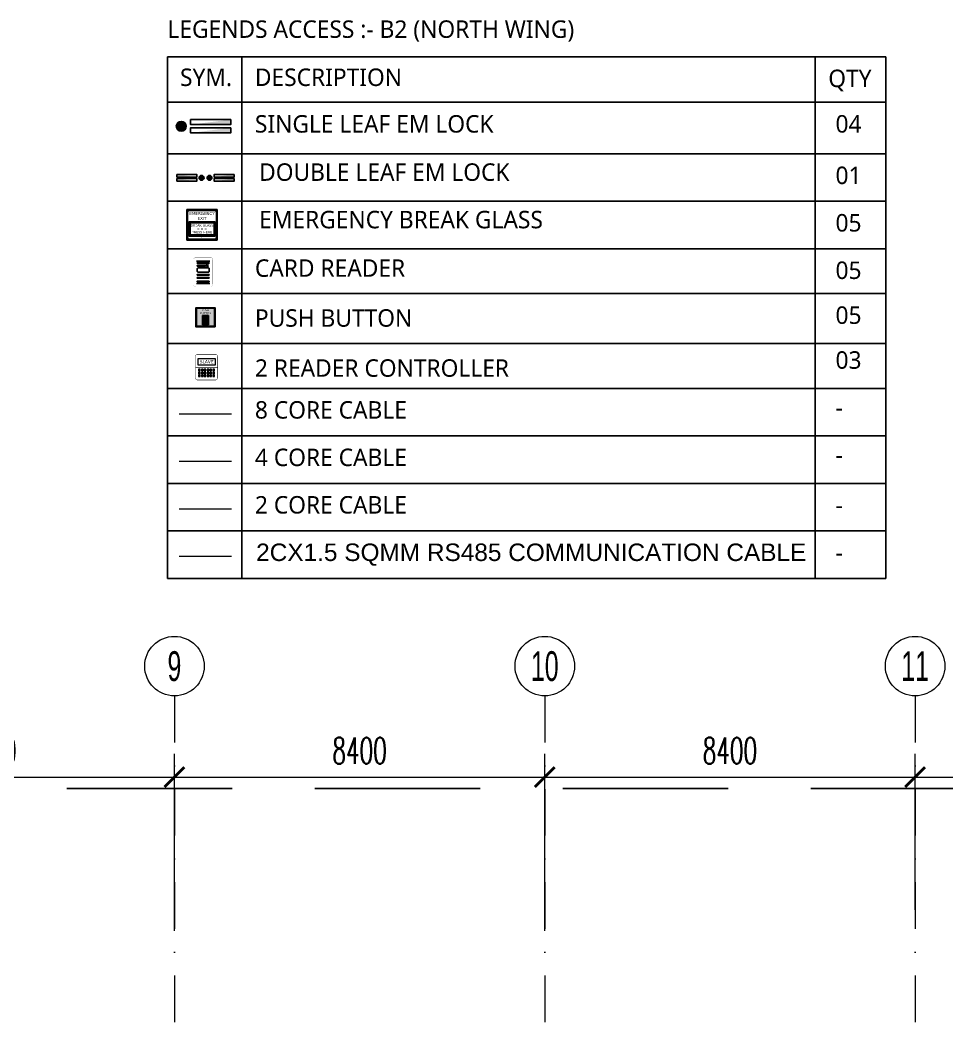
# Model space of a CAD drawing. Header units: millimetres. Extents: x 2509692 to 6766201, y 361130 to 898117.
# Drawn here: x 2599410 to 2620431, y 875287 to 898117 of the extents above; entities that cross this region are included whole.
import ezdxf
from ezdxf.enums import TextEntityAlignment as Align

# ---------------------------------------------------------------- set-up
doc = ezdxf.new("R2010")
doc.units = ezdxf.units.MM
doc.header["$LTSCALE"] = 100
for name, pattern in [('PAMIR A_GROUND FLOOR GRID$0$CMP LANDSUBDIVISION$0$ACAD_ISO12W100', [21, 12, -3, 0, -3, 0, -3]), ('PAMIR A_GROUND FLOOR GRID$0$CMP LANDSUBDIVISION$0$DASHED2', [0.375, 0.25, -0.125]), ('PAMIR A_GROUND FLOOR GRID$0$DGN Style 4', [21.138408, 10.562602, -5.281301, 0.013203, -5.281301])]:
    doc.linetypes.add(name, pattern=pattern)
doc.layers.get('0').update_dxf_attribs({"color": 8})
doc.layers.get('Defpoints').update_dxf_attribs({"color": 8})
for name, color, linetype in [('2CORE CABLE', 30, 'Continuous'), ('ACS-DOOR', 1, 'Continuous'), ('PAMIR A_GROUND FLOOR GRID$0$CMP LANDSUBDIVISION$0$MP-PROP-ASSET LINE', 8, 'PAMIR A_GROUND FLOOR GRID$0$CMP LANDSUBDIVISION$0$ACAD_ISO12W100'), ('RS485 CABLE', 14, 'Continuous')]:
    doc.layers.add(name, color=color, linetype=linetype)
for name, color, linetype, lineweight in [('4CORE CABLE', 230, 'Continuous', 0), ('8CORE CABLE', 3, 'Continuous', 0), ('PAMIR A_GROUND FLOOR GRID$0$A_GRID 8.4 x 8.4 MT.', 8, 'PAMIR A_GROUND FLOOR GRID$0$DGN Style 4', 0), ('PAMIR A_GROUND FLOOR GRID$0$A_GRID DIMENSIONS', 8, 'Continuous', 0), ('PAMIR A_GROUND FLOOR GRID$0$A_GRID NUMBERING', 8, 'Continuous', 0)]:
    doc.layers.add(name, color=color, linetype=linetype, lineweight=lineweight)
doc.styles.add('PAMIR A_GROUND FLOOR GRID$0$ASSET_03_GRID$0$F6', font='arial.ttf', dxfattribs={"width": 0.6})
doc.styles.add('PAMIR A_GROUND FLOOR GRID$0$ASSET_03_GRID$0$MISC', font='romans.shx', dxfattribs={"width": 0.6})
doc.styles.add('SL_Lucida Sans', font='l_10646.ttf', dxfattribs={"height": 250})
doc.styles.add('V', font='verdana.ttf')
doc.dimstyles.new('PAMIR A_GROUND FLOOR GRID$0$ASSET_03_GRID$0$TPCL-DIM-300', dxfattribs={"dimscale": 300, "dimtxt": 2.25, "dimasz": 1.5, "dimexe": 1.75, "dimexo": 1, "dimgap": 1, "dimtad": 2, "dimdec": 0, "dimzin": 0, "dimdsep": 46, "dimtxsty": 'PAMIR A_GROUND FLOOR GRID$0$ASSET_03_GRID$0$MISC', "dimblk": 'PAMIR A_GROUND FLOOR GRID$0$ASSET_03_GRID$0$_ArchTick', "dimcen": 1, "dimdle": 2, "dimclrd": 1, "dimclre": 1, "dimclrt": 7, "dimadec": 0, "dimazin": 0, "dimtfac": 1, "dimtdec": 0, "dimtofl": 0, "dimtmove": 0, "dimatfit": 3, "dimfxl": 1, "dimtolj": 1, "dimtzin": 0, "dimlwd": -1, "dimlwe": -1, "dimarcsym": 0})

# ---------------------------------------------------------------- blocks, each defined once
blk = doc.blocks.new('PAMIR A_GROUND FLOOR GRID$0$ASSET LINE')
at = {"layer": 'PAMIR A_GROUND FLOOR GRID$0$CMP LANDSUBDIVISION$0$MP-PROP-ASSET LINE', "linetype": 'PAMIR A_GROUND FLOOR GRID$0$CMP LANDSUBDIVISION$0$DASHED2', "ltscale": 150, "flags": 128}
blk.add_lwpolyline([(5595412, 402058), (5595412, 597058), (5719543, 597058), (5719543, 402058)], close=True, dxfattribs=at)
blk = doc.blocks.new('PAMIR A_GROUND FLOOR GRID$0$ASSET_03_GRID$0$_ArchTick')
at = {"color": 0, "linetype": 'ByBlock', "const_width": 0.15}
blk.add_lwpolyline([(-0.5, -0.5), (0.5, 0.5)], dxfattribs=at)
blk = doc.blocks.new('*D56')
at = {"layer": 'Defpoints', "color": 0, "linetype": 'Continuous', "ltscale": 1500000.0, "transparency": 16777216}
for p in [(2602910, 880951), (2594510, 877641), (2602910, 877164)]:
    blk.add_point(p, dxfattribs=at)
at = {"layer": 'PAMIR A_GROUND FLOOR GRID$0$A_GRID DIMENSIONS', "color": 9, "linetype": 'Continuous', "ltscale": 1500000.0, "transparency": 16777216}
for p, q in [((2594510, 877941), (2594510, 881476)), ((2602910, 877464), (2602910, 881476)), ((2593910, 880951), (2603510, 880951))]:
    blk.add_line(p, q, dxfattribs=at)
at = {"layer": 'PAMIR A_GROUND FLOOR GRID$0$A_GRID DIMENSIONS', "color": 9, "linetype": 'Continuous', "ltscale": 1500000.0, "transparency": 16777216, "xscale": 450, "yscale": 450, "zscale": 450, "rotation": 180}
blk.add_blockref('PAMIR A_GROUND FLOOR GRID$0$ASSET_03_GRID$0$_ArchTick', (2594510, 880951), dxfattribs=at)
at = {"layer": 'PAMIR A_GROUND FLOOR GRID$0$A_GRID DIMENSIONS', "color": 9, "linetype": 'Continuous', "ltscale": 1500000.0, "transparency": 16777216, "xscale": 450, "yscale": 450, "zscale": 450}
blk.add_blockref('PAMIR A_GROUND FLOOR GRID$0$ASSET_03_GRID$0$_ArchTick', (2602910, 880951), dxfattribs=at)
at = {"layer": 'PAMIR A_GROUND FLOOR GRID$0$A_GRID DIMENSIONS', "color": 7, "linetype": 'Continuous', "ltscale": 1500000.0, "transparency": 16777216, "insert": (2598710, 881551), "char_height": 600, "attachment_point": 5, "style": 'PAMIR A_GROUND FLOOR GRID$0$ASSET_03_GRID$0$MISC'}
blk.add_mtext('\\A1;8400', dxfattribs=at)
blk = doc.blocks.new('*D57')
at = {"layer": 'Defpoints', "color": 0, "linetype": 'Continuous', "ltscale": 1500000.0, "transparency": 16777216}
for p in [(2611310, 880951), (2602910, 877164), (2611310, 877164)]:
    blk.add_point(p, dxfattribs=at)
at = {"layer": 'PAMIR A_GROUND FLOOR GRID$0$A_GRID DIMENSIONS', "color": 9, "linetype": 'Continuous', "ltscale": 1500000.0, "transparency": 16777216}
for p, q in [((2602910, 877464), (2602910, 881476)), ((2611310, 877464), (2611310, 881476)), ((2602310, 880951), (2611910, 880951))]:
    blk.add_line(p, q, dxfattribs=at)
at = {"layer": 'PAMIR A_GROUND FLOOR GRID$0$A_GRID DIMENSIONS', "color": 9, "linetype": 'Continuous', "ltscale": 1500000.0, "transparency": 16777216, "xscale": 450, "yscale": 450, "zscale": 450, "rotation": 180}
blk.add_blockref('PAMIR A_GROUND FLOOR GRID$0$ASSET_03_GRID$0$_ArchTick', (2602910, 880951), dxfattribs=at)
at = {"layer": 'PAMIR A_GROUND FLOOR GRID$0$A_GRID DIMENSIONS', "color": 9, "linetype": 'Continuous', "ltscale": 1500000.0, "transparency": 16777216, "xscale": 450, "yscale": 450, "zscale": 450}
blk.add_blockref('PAMIR A_GROUND FLOOR GRID$0$ASSET_03_GRID$0$_ArchTick', (2611310, 880951), dxfattribs=at)
at = {"layer": 'PAMIR A_GROUND FLOOR GRID$0$A_GRID DIMENSIONS', "color": 7, "linetype": 'Continuous', "ltscale": 1500000.0, "transparency": 16777216, "insert": (2607110, 881551), "char_height": 600, "attachment_point": 5, "style": 'PAMIR A_GROUND FLOOR GRID$0$ASSET_03_GRID$0$MISC'}
blk.add_mtext('\\A1;8400', dxfattribs=at)
blk = doc.blocks.new('*D58')
at = {"layer": 'Defpoints', "color": 0, "linetype": 'Continuous', "ltscale": 1500000.0, "transparency": 16777216}
for p in [(2619710, 880951), (2619710, 877641), (2611310, 877164)]:
    blk.add_point(p, dxfattribs=at)
at = {"layer": 'PAMIR A_GROUND FLOOR GRID$0$A_GRID DIMENSIONS', "color": 9, "linetype": 'Continuous', "ltscale": 1500000.0, "transparency": 16777216}
for p, q in [((2611310, 877464), (2611310, 881476)), ((2619710, 877941), (2619710, 881476)), ((2610710, 880951), (2620310, 880951))]:
    blk.add_line(p, q, dxfattribs=at)
at = {"layer": 'PAMIR A_GROUND FLOOR GRID$0$A_GRID DIMENSIONS', "color": 9, "linetype": 'Continuous', "ltscale": 1500000.0, "transparency": 16777216, "xscale": 450, "yscale": 450, "zscale": 450, "rotation": 180}
blk.add_blockref('PAMIR A_GROUND FLOOR GRID$0$ASSET_03_GRID$0$_ArchTick', (2611310, 880951), dxfattribs=at)
at = {"layer": 'PAMIR A_GROUND FLOOR GRID$0$A_GRID DIMENSIONS', "color": 9, "linetype": 'Continuous', "ltscale": 1500000.0, "transparency": 16777216, "xscale": 450, "yscale": 450, "zscale": 450}
blk.add_blockref('PAMIR A_GROUND FLOOR GRID$0$ASSET_03_GRID$0$_ArchTick', (2619710, 880951), dxfattribs=at)
at = {"layer": 'PAMIR A_GROUND FLOOR GRID$0$A_GRID DIMENSIONS', "color": 7, "linetype": 'Continuous', "ltscale": 1500000.0, "transparency": 16777216, "insert": (2615510, 881551), "char_height": 600, "attachment_point": 5, "style": 'PAMIR A_GROUND FLOOR GRID$0$ASSET_03_GRID$0$MISC'}
blk.add_mtext('\\A1;8400', dxfattribs=at)
blk = doc.blocks.new('*D59')
at = {"layer": 'Defpoints', "color": 0, "linetype": 'Continuous', "ltscale": 1500000.0, "transparency": 16777216}
for p in [(2628110, 880951), (2619710, 877641), (2628110, 877164)]:
    blk.add_point(p, dxfattribs=at)
at = {"layer": 'PAMIR A_GROUND FLOOR GRID$0$A_GRID DIMENSIONS', "color": 9, "linetype": 'Continuous', "ltscale": 1500000.0, "transparency": 16777216}
for p, q in [((2619710, 877941), (2619710, 881476)), ((2628110, 877464), (2628110, 881476)), ((2619110, 880951), (2628710, 880951))]:
    blk.add_line(p, q, dxfattribs=at)
at = {"layer": 'PAMIR A_GROUND FLOOR GRID$0$A_GRID DIMENSIONS', "color": 9, "linetype": 'Continuous', "ltscale": 1500000.0, "transparency": 16777216, "xscale": 450, "yscale": 450, "zscale": 450, "rotation": 180}
blk.add_blockref('PAMIR A_GROUND FLOOR GRID$0$ASSET_03_GRID$0$_ArchTick', (2619710, 880951), dxfattribs=at)
at = {"layer": 'PAMIR A_GROUND FLOOR GRID$0$A_GRID DIMENSIONS', "color": 9, "linetype": 'Continuous', "ltscale": 1500000.0, "transparency": 16777216, "xscale": 450, "yscale": 450, "zscale": 450}
blk.add_blockref('PAMIR A_GROUND FLOOR GRID$0$ASSET_03_GRID$0$_ArchTick', (2628110, 880951), dxfattribs=at)
at = {"layer": 'PAMIR A_GROUND FLOOR GRID$0$A_GRID DIMENSIONS', "color": 7, "linetype": 'Continuous', "ltscale": 1500000.0, "transparency": 16777216, "insert": (2623910, 881551), "char_height": 600, "attachment_point": 5, "style": 'PAMIR A_GROUND FLOOR GRID$0$ASSET_03_GRID$0$MISC'}
blk.add_mtext('\\A1;8400', dxfattribs=at)
blk = doc.blocks.new('PAMIR A_GROUND FLOOR GRID$0$ASSET_03_GRID$0$A')
blk.add_circle((0, 0), 4)
at = {"style": 'PAMIR A_GROUND FLOOR GRID$0$ASSET_03_GRID$0$F6', "width": 0.6}
blk.add_attdef('GRTAG', text='', height=4, dxfattribs=at).set_placement((0, 0), align=Align.MIDDLE)
blk = doc.blocks.new('S-D')
at = {"layer": 'ACS-DOOR', "lineweight": 25, "transparency": 33554572}
h = blk.add_hatch(color=256, dxfattribs=at)
h.dxf.hatch_style = 1
edge = h.paths.add_edge_path()
edge.add_arc((-667, 151), 111, 0, 360)
at = {"layer": 'ACS-DOOR', "color": 1, "lineweight": 25}
blk.add_lwpolyline([(456, 302), (-456, 302), (-456, 187), (456, 187)], close=True, dxfattribs=at)
at = {"layer": 'ACS-DOOR', "color": 7, "lineweight": 25}
blk.add_lwpolyline([(456, 115), (-456, 115), (-456, 0), (456, 0)], close=True, dxfattribs=at)
at = {"layer": 'ACS-DOOR', "lineweight": 25}
blk.add_circle((-667, 151), 111, dxfattribs=at)
at = {"layer": 'ACS-DOOR', "color": 9, "true_color": 0xd19cc7, "transparency": 33554559}
for points in [[(456, 302), (-456, 187), (456, 187)], [(456, 115), (-456, 0), (456, 0)]]:
    blk.add_solid(points, dxfattribs=at)
blk = doc.blocks.new('D-D')
at = {"layer": 'ACS-DOOR', "lineweight": 25, "transparency": 33554572}
h = blk.add_hatch(color=256, dxfattribs=at)
h.dxf.hatch_style = 1
edge = h.paths.add_edge_path()
edge.add_arc((-90, 75), 55.5, 0, 360)
h = blk.add_hatch(color=256, dxfattribs=at)
h.dxf.hatch_style = 1
edge = h.paths.add_edge_path()
edge.add_arc((90, 75), 55.5, 0, 360)
at = {"layer": 'ACS-DOOR', "color": 1, "lineweight": 25}
for points in [[(-651, 151), (-195, 151), (-195, 93), (-651, 93)], [(651, 151), (195, 151), (195, 93), (651, 93)]]:
    blk.add_lwpolyline(points, close=True, dxfattribs=at)
at = {"layer": 'ACS-DOOR', "color": 7, "lineweight": 25}
for points in [[(-651, 57), (-195, 57), (-195, 0), (-651, 0)], [(651, 57), (195, 57), (195, 0), (651, 0)]]:
    blk.add_lwpolyline(points, close=True, dxfattribs=at)
at = {"layer": 'ACS-DOOR', "lineweight": 25}
for centre in [(-90, 75), (90, 75)]:
    blk.add_circle(centre, 55.5, dxfattribs=at)
at = {"layer": 'ACS-DOOR', "color": 9, "true_color": 0xd19cc7, "transparency": 33554559}
for points in [[(-651, 151), (-195, 93), (-651, 93)], [(-651, 57), (-195, 0), (-651, 0)], [(651, 151), (195, 93), (651, 93)], [(651, 57), (195, 0), (651, 0)]]:
    blk.add_solid(points, dxfattribs=at)
blk = doc.blocks.new('CR')
at = {"layer": 'ACS-DOOR', "color": 74}
for p, q in [((-148, 573), (148, 573)), ((-148, 67), (148, 67))]:
    blk.add_line(p, q, dxfattribs=at)
at = {"layer": 'ACS-DOOR', "color": 74, "const_width": 3.59}
blk.add_lwpolyline([(0, 0), (-172, 0, -0.414214), (-217, 45), (-217, 608, -0.414214), (-172, 653), (0, 653), (172, 653, -0.414214), (217, 608), (217, 45, -0.414214), (172, 0)], format="xyb", close=True, dxfattribs=at)
at = {"layer": 'ACS-DOOR', "color": 74}
for points in [[(-129, 538, 1), (-129, 520), (129, 520, 1), (129, 538)], [(-129, 475, 1), (-129, 457), (40, 457, 1), (40, 475)], [(116, 319), (-116, 319, -0.414214), (-138, 341), (-138, 393, -0.414214), (-116, 416), (116, 416, -0.414214), (138, 393), (138, 341, -0.414214)], [(-129, 253, -1), (-129, 271), (129, 271, -1), (129, 253)], [(-129, 181, -1), (-129, 199), (129, 199, -1), (129, 181)], [(-129, 102, -1), (-129, 120), (129, 120, -1), (129, 102)]]:
    blk.add_lwpolyline(points, format="xyb", close=True, dxfattribs=at)
at = {"layer": 'ACS-DOOR', "color": 90, "const_width": 15.3}
blk.add_lwpolyline([(86, 466, 1), (101, 466, 1)], format="xyb", close=True, dxfattribs=at)
at = {"layer": 'ACS-DOOR', "color": 230}
blk.add_circle((93, 466), 22.4, dxfattribs=at)
blk = doc.blocks.new('PB')
at = {"layer": 'ACS-DOOR', "ltscale": 1000, "transparency": 33554508}
h = blk.add_hatch(color=7, dxfattribs=at)
h.dxf.hatch_style = 1
h.set_gradient(color1=(209, 156, 199), color2=(173, 221, 247))
edge = h.paths.add_edge_path()
edge.add_spline(control_points=[(205, 401), (205, 410), (199, 416)], knot_values=[1, 1, 1, 1.785398, 1.785398, 1.785398], weights=[1, 0.92388, 1], degree=2, periodic=0)
edge.add_spline(control_points=[(199, 416), (192, 422), (183, 422)], knot_values=[1.785398, 1.785398, 1.785398, 2.570796, 2.570796, 2.570796], weights=[1, 0.92388, 1], degree=2, periodic=0)
edge.add_spline(control_points=[(183, 422), (0, 422), (-183, 422)], knot_values=[2.570796, 2.570796, 2.570796, 3.570796, 3.570796, 3.570796], weights=[1, 1, 1], degree=2, periodic=0)
edge.add_spline(control_points=[(-183, 422), (-192, 422), (-199, 416), (-205, 410), (-205, 401)], knot_values=[3.570796, 3.570796, 3.570796, 4.356194, 4.356194, 5.141593, 5.141593, 5.141593], weights=[1, 0.92388, 1, 0.92388, 1], degree=2, periodic=0)
edge.add_spline(control_points=[(-205, 401), (-205, 217), (-205, 34)], knot_values=[5.141593, 5.141593, 5.141593, 6.141593, 6.141593, 6.141593], weights=[1, 1, 1], degree=2, periodic=0)
edge.add_spline(control_points=[(-205, 34), (-205, 25), (-199, 18), (-192, 12), (-183, 12)], knot_values=[6.141593, 6.141593, 6.141593, 6.926991, 6.926991, 7.712389, 7.712389, 7.712389], weights=[1, 0.92388, 1, 0.92388, 1], degree=2, periodic=0)
edge.add_spline(control_points=[(-183, 12), (0, 12), (183, 12)], knot_values=[7.712389, 7.712389, 7.712389, 8.712389, 8.712389, 8.712389], weights=[1, 1, 1], degree=2, periodic=0)
edge.add_spline(control_points=[(183, 12), (192, 12), (199, 18)], knot_values=[8.712389, 8.712389, 8.712389, 9.497787, 9.497787, 9.497787], weights=[1, 0.92388, 1], degree=2, periodic=0)
edge.add_spline(control_points=[(199, 18), (205, 25), (205, 34)], knot_values=[9.497787, 9.497787, 9.497787, 10.283185, 10.283185, 10.283185], weights=[1, 0.92388, 1], degree=2, periodic=0)
edge.add_spline(control_points=[(205, 34), (205, 217), (205, 401)], knot_values=[0, 0, 0, 1, 1, 1], weights=[1, 1, 1], degree=2, periodic=0)
h.paths.add_polyline_path([(66, 255), (66, 49), (-66, 49), (-66, 255)], flags=16)
h.paths.add_polyline_path([(48, 237), (48, 67), (-48, 67), (-48, 237)], flags=0)
h.paths.add_polyline_path([(-91, 346), (91, 346), (91, 411), (-91, 411)], flags=24)
h.paths.add_polyline_path([(-132, 276), (132, 276), (132, 341), (-132, 341)], flags=24)
at = {"layer": 'ACS-DOOR', "ltscale": 1000, "true_color": 0xeae6dc, "transparency": 33554572}
h = blk.add_hatch(color=254, dxfattribs=at)
h.dxf.hatch_style = 1
h.set_gradient(color1=(206, 204, 230), color2=(192, 192, 192))
h.paths.add_polyline_path([(-48, 237), (48, 237), (66, 255), (-66, 255)])
h.paths.add_polyline_path([(-66, 49), (-48, 49), (-48, 67)], flags=17)
h.paths.add_polyline_path([(48, 67), (-48, 67), (-66, 49), (66, 49)])
h.paths.add_polyline_path([(66, 255), (48, 255), (48, 237)])
at = {"layer": 'ACS-DOOR', "ltscale": 1000, "true_color": 0x9898cc, "transparency": 33554572}
h = blk.add_hatch(color=253, dxfattribs=at)
h.dxf.hatch_style = 1
h.set_gradient(color1=(255, 255, 255), color2=(128, 128, 128))
h.paths.add_polyline_path([(-48, 67), (48, 67), (48, 237), (-48, 237)])
at = {"layer": 'ACS-DOOR', "color": 8}
for p, q in [((-48, 237), (-66, 255)), ((-48, 237), (48, 237)), ((-48, 67), (-48, 237)), ((48, 237), (66, 255)), ((48, 237), (48, 67)), ((-48, 67), (-66, 49)), ((48, 67), (-48, 67)), ((48, 67), (66, 49))]:
    blk.add_line(p, q, dxfattribs=at)
at = {"layer": 'ACS-DOOR', "color": 7}
for points in [[(217, 0), (-217, 0), (-217, 434), (217, 434)], [(66, 49), (-66, 49), (-66, 255), (66, 255)]]:
    blk.add_lwpolyline(points, close=True, dxfattribs=at)
at = {"layer": 'ACS-DOOR', "color": 8}
blk.add_rational_spline([(205, 34), (205, 217), (205, 401), (205, 410), (199, 416), (192, 422), (183, 422), (0, 422), (-183, 422), (-192, 422), (-199, 416), (-205, 410), (-205, 401), (-205, 217), (-205, 34), (-205, 25), (-199, 18), (-192, 12), (-183, 12), (0, 12), (183, 12), (192, 12), (199, 18), (205, 25), (205, 34)], [1, 1, 1, 0.923879532511, 1, 0.923879532511, 1, 1, 1, 0.923879532511, 1, 0.923879532511, 1, 1, 1, 0.923879532511, 1, 0.923879532511, 1, 1, 1, 0.923879532511, 1, 0.923879532511, 1], degree=2, knots=[0, 0, 0, 1, 1, 1.785398, 1.785398, 2.570796, 2.570796, 3.570796, 3.570796, 4.356194, 4.356194, 5.141593, 5.141593, 6.141593, 6.141593, 6.926991, 6.926991, 7.712389, 7.712389, 8.712389, 8.712389, 9.497787, 9.497787, 10.283185, 10.283185, 10.283185], dxfattribs=at)
at = {"layer": 'ACS-DOOR', "color": 7, "style": 'V'}
for s, p in [('BUTTON', (0, 309)), ('PUSH', (0, 378))]:
    blk.add_text(s, height=41.9, dxfattribs=at).set_placement(p, align=Align.MIDDLE_CENTER)
blk = doc.blocks.new('2D-SLAVE')
at = {"layer": 'ACS-DOOR', "color": 4, "lineweight": 0, "const_width": 10}
blk.add_lwpolyline([(252, 50), (252, 533, 0.414214), (202, 583), (-202, 583, 0.414214), (-252, 533), (-252, 50, 0.414214), (-202, 0), (202, 0, 0.414214)], format="xyb", close=True, dxfattribs=at)
at = {"layer": 'ACS-DOOR', "color": 4, "lineweight": 0}
blk.add_lwpolyline([(205, 347), (205, 484), (-200, 484), (-200, 347)], close=True, dxfattribs=at)
at = {"layer": 'ACS-DOOR', "color": 4, "lineweight": 0, "const_width": 10}
blk.add_lwpolyline([(-252, 281), (252, 281)], dxfattribs=at)
at = {"layer": 'ACS-DOOR', "color": 8, "lineweight": 0}
for points in [[(-144, 205), (-144, 244), (-180, 244), (-180, 205)], [(-79, 205), (-79, 244), (-115, 244), (-115, 205)], [(-14, 205), (-14, 244), (-50, 244), (-50, 205)], [(50, 205), (50, 244), (14, 244), (14, 205)], [(115, 205), (115, 244), (79, 244), (79, 205)], [(180, 205), (180, 244), (144, 244), (144, 205)], [(-144, 141), (-144, 180), (-180, 180), (-180, 141)], [(-144, 77), (-144, 116), (-180, 116), (-180, 77)], [(-79, 141), (-79, 180), (-115, 180), (-115, 141)], [(-79, 77), (-79, 116), (-115, 116), (-115, 77)], [(-14, 141), (-14, 180), (-50, 180), (-50, 141)], [(-14, 77), (-14, 116), (-50, 116), (-50, 77)], [(50, 141), (50, 180), (14, 180), (14, 141)], [(50, 77), (50, 116), (14, 116), (14, 77)], [(115, 141), (115, 180), (79, 180), (79, 141)], [(115, 77), (115, 116), (79, 116), (79, 77)], [(180, 141), (180, 180), (144, 180), (144, 141)], [(180, 77), (180, 116), (144, 116), (144, 77)]]:
    blk.add_lwpolyline(points, close=True, dxfattribs=at)
at = {"layer": 'ACS-DOOR', "color": 7, "style": 'V'}
blk.add_text('SLAVE', height=71.3, dxfattribs=at).set_placement((3, 415), align=Align.MIDDLE_CENTER)
blk = doc.blocks.new('EBG')
at = {"layer": 'ACS-DOOR', "color": 11, "true_color": 0xf27172}
for p, q in [((-346, 0), (-346, 691)), ((-346, 691), (346, 691)), ((346, 691), (346, 0)), ((-327, 54), (-327, 638)), ((-292, 672), (292, 672)), ((327, 638), (327, 54)), ((-301, 90), (-301, 417)), ((-301, 417), (301, 417)), ((-272, 389), (-301, 417)), ((272, 389), (301, 417)), ((301, 417), (301, 90)), ((346, 0), (-346, 0)), ((-272, 118), (-301, 90)), ((301, 90), (-301, 90)), ((292, 19), (-292, 19)), ((272, 118), (301, 90))]:
    blk.add_line(p, q, dxfattribs=at)
blk.add_lwpolyline([(272, 118), (-272, 118), (-272, 389), (272, 389)], close=True, dxfattribs=at)
at = {"layer": 'ACS-DOOR', "color": 7, "const_width": 3.46}
for points in [[(-100, 251), (-158, 251)], [(100, 251), (158, 251)]]:
    blk.add_lwpolyline(points, dxfattribs=at)
at = {"layer": 'ACS-DOOR', "color": 7, "const_width": 17.3}
blk.add_lwpolyline([(-9, 251, 1), (9, 251, 1)], format="xyb", close=True, dxfattribs=at)
at = {"layer": 'ACS-DOOR', "color": 11, "true_color": 0xf27172, "const_width": 0.346}
for points in [[(0, 77, 1), (0, 31, 1), (0, 77, 1)], [(0, 74, 1), (0, 34, 1), (0, 74, 1)], [(0, 68, 1), (0, 40, 1), (0, 68, 1)]]:
    blk.add_lwpolyline(points, format="xyb", dxfattribs=at)
at = {"layer": 'ACS-DOOR', "color": 11, "true_color": 0xf27172}
for centre, start, end in [((-292, 638), 90, 180), ((292, 638), 0, 90), ((-292, 54), 180, 270), ((292, 54), 270, 0)]:
    blk.add_arc(centre, 34.6, start, end, dxfattribs=at)
at = {"layer": 'ACS-DOOR', "color": 7}
for points in [[(-100, 264), (-47, 251), (-100, 238)], [(100, 264), (47, 251), (100, 238)]]:
    blk.add_solid(points, dxfattribs=at)
at = {"layer": 'ACS-DOOR', "color": 1, "style": 'V'}
for s, p in [('EMERGENCY', (0, 603)), ('EXIT', (0, 492))]:
    blk.add_text(s, height=66.7, dxfattribs=at).set_placement(p, align=Align.MIDDLE_CENTER)
at = {"layer": 'ACS-DOOR', "color": 7, "style": 'V'}
for s, height, p in [('BREAK GLASS', 54.08, (0, 332)), ('PRESS HERE', 54.1, (0, 178))]:
    blk.add_text(s, height=height, dxfattribs=at).set_placement(p, align=Align.MIDDLE_CENTER)
blk = doc.blocks.new('PAMIR A_GROUND FLOOR GRID')
at = {"layer": 'PAMIR A_GROUND FLOOR GRID$0$A_GRID 8.4 x 8.4 MT.'}
for p, q in [((2602910.2, 882793.4), (2602910.2, 680593.4)), ((2611310.2, 882793.4), (2611310.2, 680593.4)), ((2619710.2, 882793.4), (2619710.2, 680593.4))]:
    blk.add_line(p, q, dxfattribs=at)
at = {"layer": 'PAMIR A_GROUND FLOOR GRID$0$A_GRID NUMBERING', "xscale": 168.749999999924, "yscale": 168.749999999924, "zscale": 168.749999999924}
for p, values in [((2602910.2, 883468.4), {'GRTAG': '9'}), ((2611310.2, 883468.4), {'GRTAG': '10'}), ((2619710.2, 883468.4), {'GRTAG': '11'})]:
    blk.add_blockref('PAMIR A_GROUND FLOOR GRID$0$ASSET_03_GRID$0$A', p, dxfattribs=at).add_auto_attribs(values)
at = {"layer": 'PAMIR A_GROUND FLOOR GRID$0$A_GRID DIMENSIONS', "linetype": 'Continuous', "ltscale": 1500000.0}
for base, p1, p2, picture, middle in [((2602910.2, 880951.4), (2594510.2, 877641.1), (2602910.2, 877163.8), '*D56', (2598710.2, 881551.4)), ((2611310.2, 880951.4), (2602910.2, 877163.8), (2611310.2, 877163.8), '*D57', (2607110.2, 881551.4)), ((2619710.2, 880951.4), (2611310.2, 877163.8), (2619710.2, 877641.1), '*D58', (2615510.2, 881551.4)), ((2628110.2, 880951.4), (2619710.2, 877641.1), (2628110.2, 877163.8), '*D59', (2623910.2, 881551.4))]:
    dim = blk.add_linear_dim(base=base, p1=p1, p2=p2, dimstyle='PAMIR A_GROUND FLOOR GRID$0$ASSET_03_GRID$0$TPCL-DIM-300', override={"dimtxt": 2, "dimclrd": 9, "dimclre": 9}, dxfattribs=at)
    dim.commit()
    dim.dimension.update_dxf_attribs({"geometry": picture, "text_midpoint": middle})
blk = doc.blocks.new('A$C5d815a77')
at = {"layer": 'PAMIR A_GROUND FLOOR GRID$0$A_GRID 8.4 x 8.4 MT.'}
blk.add_blockref('PAMIR A_GROUND FLOOR GRID', (0, 0), dxfattribs=at)

msp = doc.modelspace()

# ---------------------------------------------------------------- linework, layer by layer
at = {"layer": '2CORE CABLE', "ltscale": 1000, "const_width": 30}
msp.add_lwpolyline([(2603010.3515, 887032.2964), (2604207.8529, 887032.2964)], dxfattribs=at)
at = {"layer": '4CORE CABLE', "const_width": 30}
msp.add_lwpolyline([(2603010.3515, 888108.6655), (2604207.8529, 888108.6655)], dxfattribs=at)
at = {"layer": '8CORE CABLE', "const_width": 30}
msp.add_lwpolyline([(2603010.3515, 889185.0347), (2604207.8529, 889185.0347)], dxfattribs=at)
at = {"layer": 'ACS-DOOR', "color": 241, "true_color": 0xf7abae}
for p, q in [((2602752.0067, 897285.19), (2602752.0067, 885458.5661)), ((2602752.0067, 897285.19), (2619047.5696, 897285.19)), ((2604438.5195, 897285.19), (2604438.5195, 885458.5661)), ((2619047.5696, 897285.19), (2619047.5696, 885458.5661)), ((2602752.0067, 896254.1256), (2619047.5696, 896254.1256)), ((2602752.0067, 895087.147), (2619047.5696, 895087.147)), ((2602752.0067, 894010.7779), (2619047.5696, 894010.7779)), ((2602752.0067, 892934.4088), (2619047.5696, 892934.4088)), ((2602752.0067, 891916.7808), (2619047.5696, 891916.7808)), ((2602752.0067, 890781.6706), (2619047.5696, 890781.6706)), ((2602752.0067, 889764.0425), (2619047.5696, 889764.0425)), ((2602752.0067, 888687.6734), (2619047.5696, 888687.6734)), ((2602752.0067, 887611.3043), (2619047.5696, 887611.3043)), ((2602752.0067, 886534.9352), (2619047.5696, 886534.9352)), ((2602752.0067, 885458.5661), (2619047.5696, 885458.5661))]:
    msp.add_line(p, q, dxfattribs=at)
msp.add_lwpolyline([(2617443.4912, 897285.19), (2617443.4912, 885458.5661)], dxfattribs=at)
at = {"layer": 'RS485 CABLE', "const_width": 30}
msp.add_lwpolyline([(2603010.3515, 885955.9273), (2604207.8529, 885955.9273)], dxfattribs=at)

# ---------------------------------------------------------------- block references
msp.add_blockref('A$C5d815a77', (0, 0))
at = {"layer": 'ACS-DOOR', "color": 241, "true_color": 0xf7abae}
for name, p in [('S-D', (2603731.1889, 895560.0508)), ('D-D', (2603615.7759, 894465.5016)), ('CR', (2603562.4963, 892081.4384)), ('PB', (2603615.6766, 891161.4732)), ('2D-SLAVE', (2603637.6711, 889956.0792))]:
    msp.add_blockref(name, p, dxfattribs=at)
at = {"layer": 'PAMIR A_GROUND FLOOR GRID$0$CMP LANDSUBDIVISION$0$MP-PROP-ASSET LINE'}
msp.add_blockref('PAMIR A_GROUND FLOOR GRID$0$ASSET LINE', (-3075567.3888, 283635.8083), dxfattribs=at)
at = {"layer": 'RS485 CABLE'}
msp.add_blockref('EBG', (2603536.4112, 893129.7248), dxfattribs=at)

# ---------------------------------------------------------------- texts
at = {"layer": 'ACS-DOOR', "color": 241, "true_color": 0xf7abae, "style": 'SL_Lucida Sans'}
for s, height, p in [('LEGENDS ACCESS :- B2 (NORTH WING)', 395.984666, (2602752.0067, 897715.1684)), ('SYM.', 395.98467, (2603037.5434, 896623.8671)), ('DESCRIPTION', 395.984666, (2604735.8911, 896623.8671)), ('QTY', 395.98467, (2617740.8628, 896597.8832)), ('SINGLE LEAF EM LOCK', 395.984666, (2604735.8911, 895566.8188)), ('04', 395.98467, (2617905.2653, 895566.8188)), ('DOUBLE LEAF EM LOCK', 395.984666, (2604832.0875, 894472.85)), ('01', 395.98467, (2617905.2653, 894399.8403)), ('EMERGENCY BREAK GLASS', 395.984666, (2604832.0875, 893396.4808)), ('05', 395.98467, (2617905.2653, 893323.4711)), ('CARD READER', 395.984666, (2604735.8911, 892296.0332)), ('05', 395.98467, (2617905.2653, 892247.102)), ('PUSH BUTTON', 395.984666, (2604735.8911, 891164.7027)), ('05', 395.98467, (2617905.2653, 891229.474)), ('03', 395.98467, (2617905.2653, 890211.846)), ('2 READER CONTROLLER', 395.984666, (2604735.8911, 890029.5925)), ('8 CORE CABLE ', 395.984666, (2604735.8911, 889080.6929)), ('-', 395.9847, (2617905.2653, 889135.4769)), ('4 CORE CABLE ', 395.984666, (2604735.8911, 888004.3238)), ('-', 395.9847, (2617905.2653, 888059.1078)), ('2 CORE CABLE ', 395.984666, (2604735.8911, 886927.9547)), ('-', 395.9847, (2617905.2653, 886923.9976)), ('-', 395.9847, (2617905.2653, 885847.6285))]:
    msp.add_text(s, height=height, dxfattribs=at).set_placement(p)
at = {"layer": 'ACS-DOOR', "color": 241, "true_color": 0xf7abae, "insert": (2604763.717, 886247.5703), "char_height": 395.984666, "width": 12525.900105, "attachment_point": 1, "style": 'SL_Lucida Sans'}
msp.add_mtext('{\\fArial|b0|i0|c0|p34;2CX1.5 SQMM RS485 COMMUNICATION CABLE}', dxfattribs=at)

doc.saveas('drawing.dxf')
